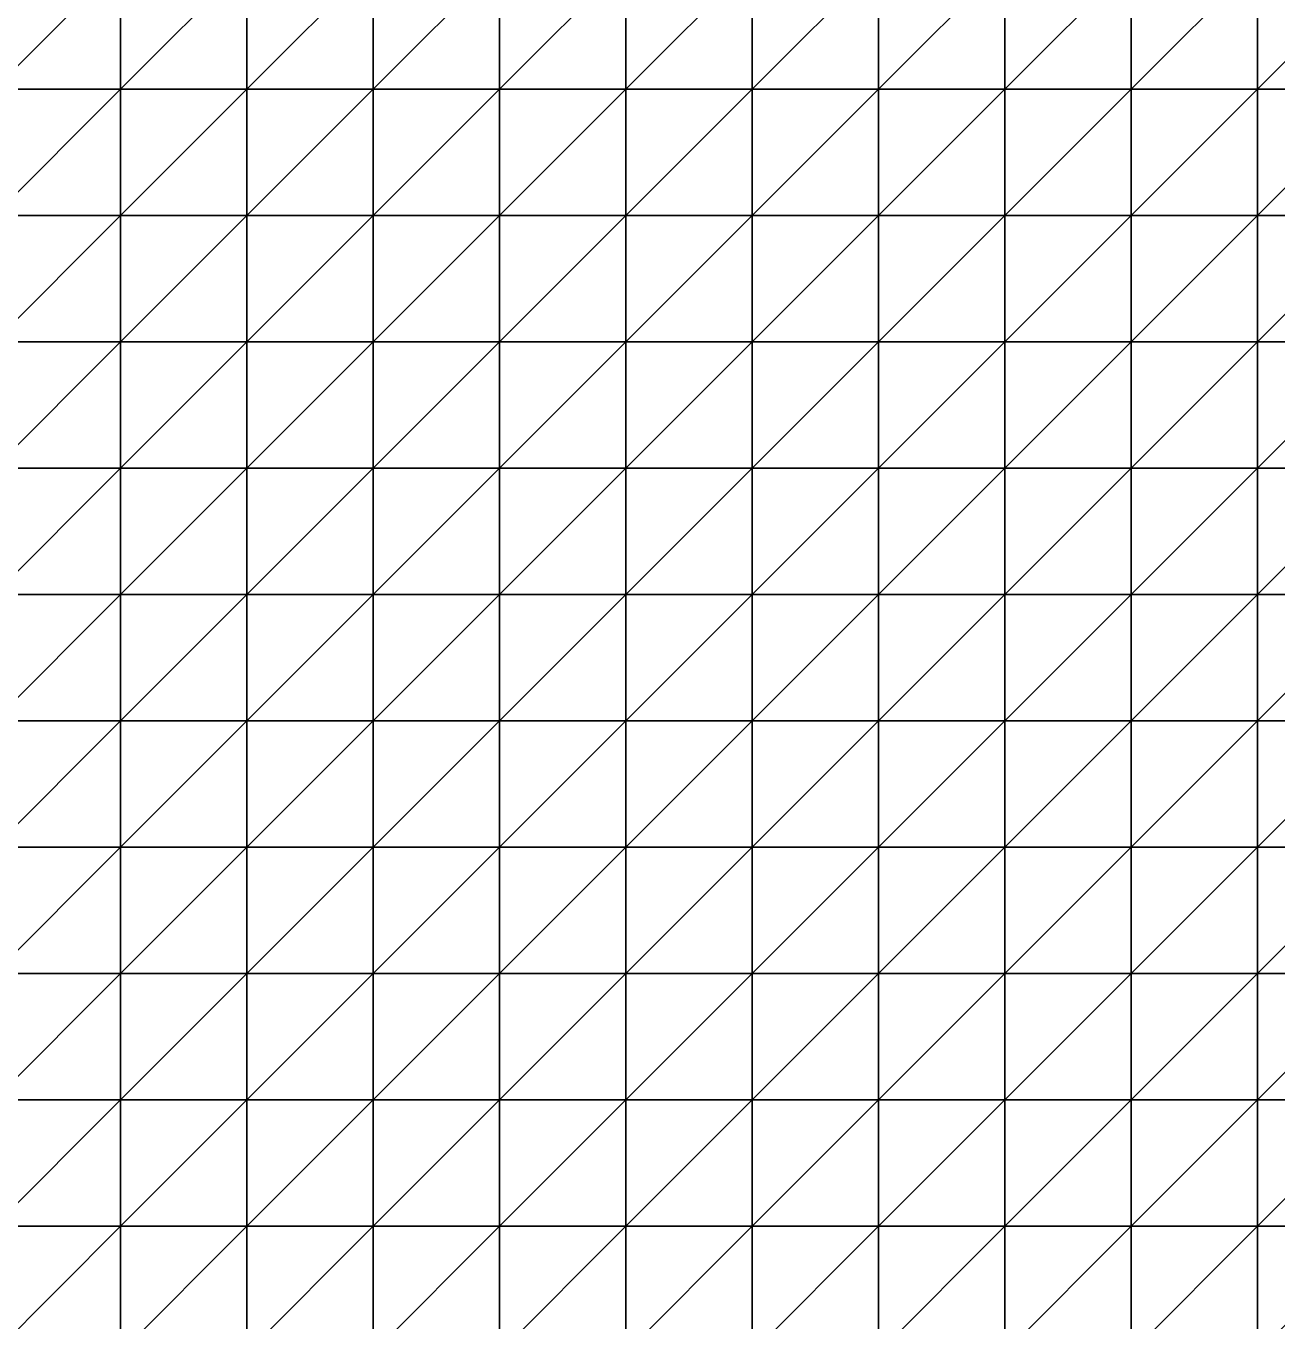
# Model space of a CAD drawing. Extents: x 292020 to 295740, y 4557680 to 4560040.
# Drawn here: x 295085 to 295283.1, y 4559025 to 4559230 of the extents above; entities that cross this region are included whole.
import ezdxf

# ---------------------------------------------------------------- set-up
doc = ezdxf.new("R2010")
doc.units = 0
doc.layers.add('RUN201_4_-_RUN201_NODOMAIN5_20X', color=7, linetype='CONTINUOUS')

msp = doc.modelspace()

# ---------------------------------------------------------------- linework, layer by layer
at = {"layer": 'RUN201_4_-_RUN201_NODOMAIN5_20X'}
for points in [[(295080, 4559240, 1820), (295080, 4559220, 1820), (295100, 4559240, 1820)], [(295100, 4559240, 1820), (295080, 4559220, 1820), (295100, 4559220, 1820)], [(295100, 4559240, 1920), (295080, 4559220, 1920), (295080, 4559240, 1920)], [(295100, 4559220, 1920), (295080, 4559220, 1920), (295100, 4559240, 1920)], [(295100, 4559220, 1820), (295100, 4559220, 1840), (295100, 4559240, 1820)], [(295100, 4559240, 1820), (295100, 4559220, 1840), (295100, 4559240, 1840)], [(295100, 4559240, 1840), (295100, 4559220, 1840), (295120, 4559240, 1840)], [(295120, 4559240, 1840), (295100, 4559220, 1840), (295120, 4559220, 1840)], [(295120, 4559240, 1920), (295100, 4559220, 1920), (295100, 4559240, 1920)], [(295120, 4559220, 1920), (295100, 4559220, 1920), (295120, 4559240, 1920)], [(295120, 4559240, 1840), (295120, 4559220, 1840), (295140, 4559240, 1840)], [(295140, 4559240, 1840), (295120, 4559220, 1840), (295140, 4559220, 1840)], [(295140, 4559240, 1920), (295120, 4559220, 1920), (295120, 4559240, 1920)], [(295140, 4559220, 1920), (295120, 4559220, 1920), (295140, 4559240, 1920)], [(295140, 4559240, 1840), (295140, 4559220, 1840), (295160, 4559240, 1840)], [(295160, 4559240, 1840), (295140, 4559220, 1840), (295160, 4559220, 1840)], [(295160, 4559240, 1920), (295140, 4559220, 1920), (295140, 4559240, 1920)], [(295160, 4559220, 1920), (295140, 4559220, 1920), (295160, 4559240, 1920)], [(295160, 4559240, 1840), (295160, 4559220, 1840), (295180, 4559240, 1840)], [(295180, 4559240, 1840), (295160, 4559220, 1840), (295180, 4559220, 1840)], [(295180, 4559240, 1920), (295160, 4559220, 1920), (295160, 4559240, 1920)], [(295180, 4559220, 1920), (295160, 4559220, 1920), (295180, 4559240, 1920)], [(295180, 4559240, 1840), (295180, 4559220, 1840), (295200, 4559240, 1840)], [(295200, 4559240, 1840), (295180, 4559220, 1840), (295200, 4559220, 1840)], [(295200, 4559240, 1920), (295180, 4559220, 1920), (295180, 4559240, 1920)], [(295200, 4559220, 1920), (295180, 4559220, 1920), (295200, 4559240, 1920)], [(295200, 4559240, 1840), (295200, 4559220, 1840), (295220, 4559240, 1840)], [(295220, 4559240, 1840), (295200, 4559220, 1840), (295220, 4559220, 1840)], [(295220, 4559240, 1920), (295200, 4559220, 1920), (295200, 4559240, 1920)], [(295220, 4559220, 1920), (295200, 4559220, 1920), (295220, 4559240, 1920)], [(295220, 4559240, 1840), (295220, 4559220, 1840), (295240, 4559240, 1840)], [(295240, 4559240, 1840), (295220, 4559220, 1840), (295240, 4559220, 1840)], [(295240, 4559240, 1920), (295220, 4559220, 1920), (295220, 4559240, 1920)], [(295240, 4559220, 1920), (295220, 4559220, 1920), (295240, 4559240, 1920)], [(295240, 4559240, 1840), (295240, 4559220, 1840), (295260, 4559240, 1840)], [(295260, 4559240, 1840), (295240, 4559220, 1840), (295260, 4559220, 1840)], [(295260, 4559240, 1920), (295240, 4559220, 1920), (295240, 4559240, 1920)], [(295260, 4559220, 1920), (295240, 4559220, 1920), (295260, 4559240, 1920)], [(295260, 4559220, 1840), (295260, 4559220, 1860), (295260, 4559240, 1840)], [(295260, 4559240, 1840), (295260, 4559220, 1860), (295260, 4559240, 1860)], [(295260, 4559240, 1860), (295260, 4559220, 1860), (295280, 4559240, 1860)], [(295280, 4559240, 1860), (295260, 4559220, 1860), (295280, 4559220, 1860)], [(295280, 4559240, 1920), (295260, 4559220, 1920), (295260, 4559240, 1920)], [(295280, 4559220, 1920), (295260, 4559220, 1920), (295280, 4559240, 1920)], [(295280, 4559240, 1860), (295280, 4559220, 1860), (295300, 4559240, 1860)], [(295300, 4559240, 1860), (295280, 4559220, 1860), (295300, 4559220, 1860)], [(295300, 4559240, 1940), (295280, 4559220, 1940), (295280, 4559240, 1940)], [(295300, 4559220, 1940), (295280, 4559220, 1940), (295300, 4559240, 1940)], [(295280, 4559240, 1920), (295280, 4559220, 1940), (295280, 4559220, 1920)], [(295280, 4559240, 1940), (295280, 4559220, 1940), (295280, 4559240, 1920)], [(295080, 4559220, 1820), (295080, 4559200, 1820), (295100, 4559220, 1820)], [(295100, 4559220, 1820), (295080, 4559200, 1820), (295100, 4559200, 1820)], [(295100, 4559220, 1920), (295080, 4559200, 1920), (295080, 4559220, 1920)], [(295100, 4559200, 1920), (295080, 4559200, 1920), (295100, 4559220, 1920)], [(295100, 4559220, 1820), (295100, 4559200, 1820), (295120, 4559220, 1820)], [(295120, 4559220, 1820), (295100, 4559200, 1820), (295120, 4559200, 1820)], [(295120, 4559220, 1820), (295100, 4559220, 1840), (295100, 4559220, 1820)], [(295120, 4559220, 1840), (295100, 4559220, 1840), (295120, 4559220, 1820)], [(295120, 4559220, 1920), (295100, 4559200, 1920), (295100, 4559220, 1920)], [(295120, 4559200, 1920), (295100, 4559200, 1920), (295120, 4559220, 1920)], [(295120, 4559200, 1820), (295120, 4559200, 1840), (295120, 4559220, 1820)], [(295120, 4559220, 1820), (295120, 4559200, 1840), (295120, 4559220, 1840)], [(295120, 4559220, 1840), (295120, 4559200, 1840), (295140, 4559220, 1840)], [(295140, 4559220, 1840), (295120, 4559200, 1840), (295140, 4559200, 1840)], [(295140, 4559220, 1920), (295120, 4559200, 1920), (295120, 4559220, 1920)], [(295140, 4559200, 1920), (295120, 4559200, 1920), (295140, 4559220, 1920)], [(295140, 4559220, 1840), (295140, 4559200, 1840), (295160, 4559220, 1840)], [(295160, 4559220, 1840), (295140, 4559200, 1840), (295160, 4559200, 1840)], [(295160, 4559220, 1920), (295140, 4559200, 1920), (295140, 4559220, 1920)], [(295160, 4559200, 1920), (295140, 4559200, 1920), (295160, 4559220, 1920)], [(295160, 4559220, 1840), (295160, 4559200, 1840), (295180, 4559220, 1840)], [(295180, 4559220, 1840), (295160, 4559200, 1840), (295180, 4559200, 1840)], [(295180, 4559220, 1920), (295160, 4559200, 1920), (295160, 4559220, 1920)], [(295180, 4559200, 1920), (295160, 4559200, 1920), (295180, 4559220, 1920)], [(295180, 4559220, 1840), (295180, 4559200, 1840), (295200, 4559220, 1840)], [(295200, 4559220, 1840), (295180, 4559200, 1840), (295200, 4559200, 1840)], [(295200, 4559220, 1920), (295180, 4559200, 1920), (295180, 4559220, 1920)], [(295200, 4559200, 1920), (295180, 4559200, 1920), (295200, 4559220, 1920)], [(295200, 4559200, 1840), (295200, 4559200, 1860), (295200, 4559220, 1840)], [(295200, 4559220, 1840), (295200, 4559200, 1860), (295200, 4559220, 1860)], [(295200, 4559220, 1840), (295200, 4559220, 1860), (295220, 4559220, 1840)], [(295220, 4559220, 1840), (295200, 4559220, 1860), (295220, 4559220, 1860)], [(295200, 4559220, 1860), (295200, 4559200, 1860), (295220, 4559220, 1860)], [(295220, 4559220, 1860), (295200, 4559200, 1860), (295220, 4559200, 1860)], [(295220, 4559220, 1920), (295200, 4559200, 1920), (295200, 4559220, 1920)], [(295220, 4559200, 1920), (295200, 4559200, 1920), (295220, 4559220, 1920)], [(295220, 4559220, 1840), (295220, 4559220, 1860), (295240, 4559220, 1840)], [(295240, 4559220, 1840), (295220, 4559220, 1860), (295240, 4559220, 1860)], [(295220, 4559220, 1860), (295220, 4559200, 1860), (295240, 4559220, 1860)], [(295240, 4559220, 1860), (295220, 4559200, 1860), (295240, 4559200, 1860)], [(295240, 4559220, 1920), (295220, 4559200, 1920), (295220, 4559220, 1920)], [(295240, 4559200, 1920), (295220, 4559200, 1920), (295240, 4559220, 1920)], [(295240, 4559220, 1840), (295240, 4559220, 1860), (295260, 4559220, 1840)], [(295260, 4559220, 1840), (295240, 4559220, 1860), (295260, 4559220, 1860)], [(295240, 4559220, 1860), (295240, 4559200, 1860), (295260, 4559220, 1860)], [(295260, 4559220, 1860), (295240, 4559200, 1860), (295260, 4559200, 1860)], [(295260, 4559220, 1920), (295240, 4559200, 1920), (295240, 4559220, 1920)], [(295260, 4559200, 1920), (295240, 4559200, 1920), (295260, 4559220, 1920)], [(295260, 4559220, 1860), (295260, 4559200, 1860), (295280, 4559220, 1860)], [(295280, 4559220, 1860), (295260, 4559200, 1860), (295280, 4559200, 1860)], [(295280, 4559220, 1940), (295260, 4559200, 1940), (295260, 4559220, 1940)], [(295280, 4559200, 1940), (295260, 4559200, 1940), (295280, 4559220, 1940)], [(295280, 4559220, 1920), (295260, 4559220, 1940), (295260, 4559220, 1920)], [(295280, 4559220, 1940), (295260, 4559220, 1940), (295280, 4559220, 1920)], [(295260, 4559220, 1920), (295260, 4559200, 1940), (295260, 4559200, 1920)], [(295260, 4559220, 1940), (295260, 4559200, 1940), (295260, 4559220, 1920)], [(295280, 4559220, 1860), (295280, 4559200, 1860), (295300, 4559220, 1860)], [(295300, 4559220, 1860), (295280, 4559200, 1860), (295300, 4559200, 1860)], [(295300, 4559220, 1940), (295280, 4559200, 1940), (295280, 4559220, 1940)], [(295300, 4559200, 1940), (295280, 4559200, 1940), (295300, 4559220, 1940)], [(295080, 4559200, 1820), (295080, 4559180, 1820), (295100, 4559200, 1820)], [(295100, 4559200, 1820), (295080, 4559180, 1820), (295100, 4559180, 1820)], [(295100, 4559200, 1920), (295080, 4559180, 1920), (295080, 4559200, 1920)], [(295100, 4559180, 1920), (295080, 4559180, 1920), (295100, 4559200, 1920)], [(295100, 4559200, 1820), (295100, 4559180, 1820), (295120, 4559200, 1820)], [(295120, 4559200, 1820), (295100, 4559180, 1820), (295120, 4559180, 1820)], [(295120, 4559200, 1920), (295100, 4559180, 1920), (295100, 4559200, 1920)], [(295120, 4559180, 1920), (295100, 4559180, 1920), (295120, 4559200, 1920)], [(295120, 4559180, 1820), (295120, 4559180, 1840), (295120, 4559200, 1820)], [(295120, 4559200, 1820), (295120, 4559180, 1840), (295120, 4559200, 1840)], [(295120, 4559200, 1840), (295120, 4559180, 1840), (295140, 4559200, 1840)], [(295140, 4559200, 1840), (295120, 4559180, 1840), (295140, 4559180, 1840)], [(295140, 4559200, 1920), (295120, 4559180, 1920), (295120, 4559200, 1920)], [(295140, 4559180, 1920), (295120, 4559180, 1920), (295140, 4559200, 1920)], [(295140, 4559200, 1840), (295140, 4559180, 1840), (295160, 4559200, 1840)], [(295160, 4559200, 1840), (295140, 4559180, 1840), (295160, 4559180, 1840)], [(295160, 4559200, 1920), (295140, 4559180, 1920), (295140, 4559200, 1920)], [(295160, 4559180, 1920), (295140, 4559180, 1920), (295160, 4559200, 1920)], [(295160, 4559200, 1840), (295160, 4559180, 1840), (295180, 4559200, 1840)], [(295180, 4559200, 1840), (295160, 4559180, 1840), (295180, 4559180, 1840)], [(295180, 4559200, 1920), (295160, 4559180, 1920), (295160, 4559200, 1920)], [(295180, 4559180, 1920), (295160, 4559180, 1920), (295180, 4559200, 1920)], [(295180, 4559200, 1840), (295180, 4559180, 1840), (295200, 4559200, 1840)], [(295200, 4559200, 1840), (295180, 4559180, 1840), (295200, 4559180, 1840)], [(295200, 4559200, 1920), (295180, 4559180, 1920), (295180, 4559200, 1920)], [(295200, 4559180, 1920), (295180, 4559180, 1920), (295200, 4559200, 1920)], [(295200, 4559200, 1840), (295200, 4559180, 1840), (295220, 4559200, 1840)], [(295220, 4559200, 1840), (295200, 4559180, 1840), (295220, 4559180, 1840)], [(295220, 4559200, 1840), (295200, 4559200, 1860), (295200, 4559200, 1840)], [(295220, 4559200, 1860), (295200, 4559200, 1860), (295220, 4559200, 1840)], [(295220, 4559200, 1920), (295200, 4559180, 1920), (295200, 4559200, 1920)], [(295220, 4559180, 1920), (295200, 4559180, 1920), (295220, 4559200, 1920)], [(295220, 4559200, 1840), (295220, 4559180, 1840), (295240, 4559200, 1840)], [(295240, 4559200, 1840), (295220, 4559180, 1840), (295240, 4559180, 1840)], [(295240, 4559200, 1840), (295220, 4559200, 1860), (295220, 4559200, 1840)], [(295240, 4559200, 1860), (295220, 4559200, 1860), (295240, 4559200, 1840)], [(295240, 4559200, 1920), (295220, 4559180, 1920), (295220, 4559200, 1920)], [(295240, 4559180, 1920), (295220, 4559180, 1920), (295240, 4559200, 1920)], [(295240, 4559180, 1840), (295240, 4559180, 1860), (295240, 4559200, 1840)], [(295240, 4559200, 1840), (295240, 4559180, 1860), (295240, 4559200, 1860)], [(295240, 4559200, 1860), (295240, 4559180, 1860), (295260, 4559200, 1860)], [(295260, 4559200, 1860), (295240, 4559180, 1860), (295260, 4559180, 1860)], [(295260, 4559200, 1940), (295240, 4559180, 1940), (295240, 4559200, 1940)], [(295260, 4559180, 1940), (295240, 4559180, 1940), (295260, 4559200, 1940)], [(295260, 4559200, 1920), (295240, 4559200, 1940), (295240, 4559200, 1920)], [(295260, 4559200, 1940), (295240, 4559200, 1940), (295260, 4559200, 1920)], [(295240, 4559200, 1920), (295240, 4559180, 1940), (295240, 4559180, 1920)], [(295240, 4559200, 1940), (295240, 4559180, 1940), (295240, 4559200, 1920)], [(295260, 4559200, 1860), (295260, 4559180, 1860), (295280, 4559200, 1860)], [(295280, 4559200, 1860), (295260, 4559180, 1860), (295280, 4559180, 1860)], [(295280, 4559200, 1940), (295260, 4559180, 1940), (295260, 4559200, 1940)], [(295280, 4559180, 1940), (295260, 4559180, 1940), (295280, 4559200, 1940)], [(295280, 4559200, 1860), (295280, 4559180, 1860), (295300, 4559200, 1860)], [(295300, 4559200, 1860), (295280, 4559180, 1860), (295300, 4559180, 1860)], [(295300, 4559200, 1940), (295280, 4559180, 1940), (295280, 4559200, 1940)], [(295300, 4559180, 1940), (295280, 4559180, 1940), (295300, 4559200, 1940)], [(295080, 4559180, 1820), (295080, 4559160, 1820), (295100, 4559180, 1820)], [(295100, 4559180, 1820), (295080, 4559160, 1820), (295100, 4559160, 1820)], [(295100, 4559180, 1920), (295080, 4559160, 1920), (295080, 4559180, 1920)], [(295100, 4559160, 1920), (295080, 4559160, 1920), (295100, 4559180, 1920)], [(295100, 4559180, 1820), (295100, 4559160, 1820), (295120, 4559180, 1820)], [(295120, 4559180, 1820), (295100, 4559160, 1820), (295120, 4559160, 1820)], [(295120, 4559180, 1920), (295100, 4559160, 1920), (295100, 4559180, 1920)], [(295120, 4559160, 1920), (295100, 4559160, 1920), (295120, 4559180, 1920)], [(295120, 4559160, 1820), (295120, 4559160, 1840), (295120, 4559180, 1820)], [(295120, 4559180, 1820), (295120, 4559160, 1840), (295120, 4559180, 1840)], [(295120, 4559180, 1840), (295120, 4559160, 1840), (295140, 4559180, 1840)], [(295140, 4559180, 1840), (295120, 4559160, 1840), (295140, 4559160, 1840)], [(295140, 4559180, 1920), (295120, 4559160, 1920), (295120, 4559180, 1920)], [(295140, 4559160, 1920), (295120, 4559160, 1920), (295140, 4559180, 1920)], [(295140, 4559180, 1840), (295140, 4559160, 1840), (295160, 4559180, 1840)], [(295160, 4559180, 1840), (295140, 4559160, 1840), (295160, 4559160, 1840)], [(295160, 4559180, 1920), (295140, 4559160, 1920), (295140, 4559180, 1920)], [(295160, 4559160, 1920), (295140, 4559160, 1920), (295160, 4559180, 1920)], [(295160, 4559180, 1840), (295160, 4559160, 1840), (295180, 4559180, 1840)], [(295180, 4559180, 1840), (295160, 4559160, 1840), (295180, 4559160, 1840)], [(295180, 4559180, 1920), (295160, 4559160, 1920), (295160, 4559180, 1920)], [(295180, 4559160, 1920), (295160, 4559160, 1920), (295180, 4559180, 1920)], [(295180, 4559180, 1840), (295180, 4559160, 1840), (295200, 4559180, 1840)], [(295200, 4559180, 1840), (295180, 4559160, 1840), (295200, 4559160, 1840)], [(295200, 4559180, 1920), (295180, 4559160, 1920), (295180, 4559180, 1920)], [(295200, 4559160, 1920), (295180, 4559160, 1920), (295200, 4559180, 1920)], [(295200, 4559180, 1840), (295200, 4559160, 1840), (295220, 4559180, 1840)], [(295220, 4559180, 1840), (295200, 4559160, 1840), (295220, 4559160, 1840)], [(295220, 4559180, 1920), (295200, 4559160, 1920), (295200, 4559180, 1920)], [(295220, 4559160, 1920), (295200, 4559160, 1920), (295220, 4559180, 1920)], [(295220, 4559180, 1840), (295220, 4559160, 1840), (295240, 4559180, 1840)], [(295240, 4559180, 1840), (295220, 4559160, 1840), (295240, 4559160, 1840)], [(295240, 4559180, 1940), (295220, 4559160, 1940), (295220, 4559180, 1940)], [(295240, 4559160, 1940), (295220, 4559160, 1940), (295240, 4559180, 1940)], [(295240, 4559180, 1920), (295220, 4559180, 1940), (295220, 4559180, 1920)], [(295240, 4559180, 1940), (295220, 4559180, 1940), (295240, 4559180, 1920)], [(295220, 4559180, 1920), (295220, 4559160, 1940), (295220, 4559160, 1920)], [(295220, 4559180, 1940), (295220, 4559160, 1940), (295220, 4559180, 1920)], [(295240, 4559160, 1840), (295240, 4559160, 1860), (295240, 4559180, 1840)], [(295240, 4559180, 1840), (295240, 4559160, 1860), (295240, 4559180, 1860)], [(295240, 4559180, 1860), (295240, 4559160, 1860), (295260, 4559180, 1860)], [(295260, 4559180, 1860), (295240, 4559160, 1860), (295260, 4559160, 1860)], [(295260, 4559180, 1940), (295240, 4559160, 1940), (295240, 4559180, 1940)], [(295260, 4559160, 1940), (295240, 4559160, 1940), (295260, 4559180, 1940)], [(295260, 4559180, 1860), (295260, 4559160, 1860), (295280, 4559180, 1860)], [(295280, 4559180, 1860), (295260, 4559160, 1860), (295280, 4559160, 1860)], [(295280, 4559180, 1940), (295260, 4559160, 1940), (295260, 4559180, 1940)], [(295280, 4559160, 1940), (295260, 4559160, 1940), (295280, 4559180, 1940)], [(295280, 4559180, 1860), (295280, 4559160, 1860), (295300, 4559180, 1860)], [(295300, 4559180, 1860), (295280, 4559160, 1860), (295300, 4559160, 1860)], [(295300, 4559180, 1940), (295280, 4559160, 1940), (295280, 4559180, 1940)], [(295300, 4559160, 1940), (295280, 4559160, 1940), (295300, 4559180, 1940)], [(295080, 4559160, 1820), (295080, 4559140, 1820), (295100, 4559160, 1820)], [(295100, 4559160, 1820), (295080, 4559140, 1820), (295100, 4559140, 1820)], [(295100, 4559160, 1920), (295080, 4559140, 1920), (295080, 4559160, 1920)], [(295100, 4559140, 1920), (295080, 4559140, 1920), (295100, 4559160, 1920)], [(295100, 4559160, 1820), (295100, 4559140, 1820), (295120, 4559160, 1820)], [(295120, 4559160, 1820), (295100, 4559140, 1820), (295120, 4559140, 1820)], [(295120, 4559160, 1920), (295100, 4559140, 1920), (295100, 4559160, 1920)], [(295120, 4559140, 1920), (295100, 4559140, 1920), (295120, 4559160, 1920)], [(295120, 4559160, 1820), (295120, 4559140, 1820), (295140, 4559160, 1820)], [(295140, 4559160, 1820), (295120, 4559140, 1820), (295140, 4559140, 1820)], [(295140, 4559160, 1820), (295120, 4559160, 1840), (295120, 4559160, 1820)], [(295140, 4559160, 1840), (295120, 4559160, 1840), (295140, 4559160, 1820)], [(295140, 4559160, 1920), (295120, 4559140, 1920), (295120, 4559160, 1920)], [(295140, 4559140, 1920), (295120, 4559140, 1920), (295140, 4559160, 1920)], [(295140, 4559140, 1820), (295140, 4559140, 1840), (295140, 4559160, 1820)], [(295140, 4559160, 1820), (295140, 4559140, 1840), (295140, 4559160, 1840)], [(295140, 4559160, 1840), (295140, 4559140, 1840), (295160, 4559160, 1840)], [(295160, 4559160, 1840), (295140, 4559140, 1840), (295160, 4559140, 1840)], [(295160, 4559160, 1920), (295140, 4559140, 1920), (295140, 4559160, 1920)], [(295160, 4559140, 1920), (295140, 4559140, 1920), (295160, 4559160, 1920)], [(295160, 4559160, 1840), (295160, 4559140, 1840), (295180, 4559160, 1840)], [(295180, 4559160, 1840), (295160, 4559140, 1840), (295180, 4559140, 1840)], [(295180, 4559160, 1920), (295160, 4559140, 1920), (295160, 4559160, 1920)], [(295180, 4559140, 1920), (295160, 4559140, 1920), (295180, 4559160, 1920)], [(295180, 4559160, 1840), (295180, 4559140, 1840), (295200, 4559160, 1840)], [(295200, 4559160, 1840), (295180, 4559140, 1840), (295200, 4559140, 1840)], [(295200, 4559160, 1920), (295180, 4559140, 1920), (295180, 4559160, 1920)], [(295200, 4559140, 1920), (295180, 4559140, 1920), (295200, 4559160, 1920)], [(295200, 4559160, 1840), (295200, 4559140, 1840), (295220, 4559160, 1840)], [(295220, 4559160, 1840), (295200, 4559140, 1840), (295220, 4559140, 1840)], [(295220, 4559160, 1940), (295200, 4559140, 1940), (295200, 4559160, 1940)], [(295220, 4559140, 1940), (295200, 4559140, 1940), (295220, 4559160, 1940)], [(295220, 4559160, 1920), (295200, 4559160, 1940), (295200, 4559160, 1920)], [(295220, 4559160, 1940), (295200, 4559160, 1940), (295220, 4559160, 1920)], [(295200, 4559160, 1920), (295200, 4559140, 1940), (295200, 4559140, 1920)], [(295200, 4559160, 1940), (295200, 4559140, 1940), (295200, 4559160, 1920)], [(295220, 4559160, 1840), (295220, 4559140, 1840), (295240, 4559160, 1840)], [(295240, 4559160, 1840), (295220, 4559140, 1840), (295240, 4559140, 1840)], [(295240, 4559160, 1940), (295220, 4559140, 1940), (295220, 4559160, 1940)], [(295240, 4559140, 1940), (295220, 4559140, 1940), (295240, 4559160, 1940)], [(295240, 4559140, 1840), (295240, 4559140, 1860), (295240, 4559160, 1840)], [(295240, 4559160, 1840), (295240, 4559140, 1860), (295240, 4559160, 1860)], [(295240, 4559160, 1860), (295240, 4559140, 1860), (295260, 4559160, 1860)], [(295260, 4559160, 1860), (295240, 4559140, 1860), (295260, 4559140, 1860)], [(295260, 4559160, 1940), (295240, 4559140, 1940), (295240, 4559160, 1940)], [(295260, 4559140, 1940), (295240, 4559140, 1940), (295260, 4559160, 1940)], [(295260, 4559160, 1860), (295260, 4559140, 1860), (295280, 4559160, 1860)], [(295280, 4559160, 1860), (295260, 4559140, 1860), (295280, 4559140, 1860)], [(295280, 4559160, 1940), (295260, 4559140, 1940), (295260, 4559160, 1940)], [(295280, 4559140, 1940), (295260, 4559140, 1940), (295280, 4559160, 1940)], [(295280, 4559160, 1860), (295280, 4559140, 1860), (295300, 4559160, 1860)], [(295300, 4559160, 1860), (295280, 4559140, 1860), (295300, 4559140, 1860)], [(295300, 4559160, 1940), (295280, 4559140, 1940), (295280, 4559160, 1940)], [(295300, 4559140, 1940), (295280, 4559140, 1940), (295300, 4559160, 1940)], [(295080, 4559140, 1820), (295080, 4559120, 1820), (295100, 4559140, 1820)], [(295100, 4559140, 1820), (295080, 4559120, 1820), (295100, 4559120, 1820)], [(295100, 4559140, 1920), (295080, 4559120, 1920), (295080, 4559140, 1920)], [(295100, 4559120, 1920), (295080, 4559120, 1920), (295100, 4559140, 1920)], [(295100, 4559140, 1820), (295100, 4559120, 1820), (295120, 4559140, 1820)], [(295120, 4559140, 1820), (295100, 4559120, 1820), (295120, 4559120, 1820)], [(295120, 4559140, 1920), (295100, 4559120, 1920), (295100, 4559140, 1920)], [(295120, 4559120, 1920), (295100, 4559120, 1920), (295120, 4559140, 1920)], [(295120, 4559120, 1820), (295120, 4559120, 1840), (295120, 4559140, 1820)], [(295120, 4559140, 1820), (295120, 4559120, 1840), (295120, 4559140, 1840)], [(295120, 4559140, 1820), (295120, 4559140, 1840), (295140, 4559140, 1820)], [(295140, 4559140, 1820), (295120, 4559140, 1840), (295140, 4559140, 1840)], [(295120, 4559140, 1840), (295120, 4559120, 1840), (295140, 4559140, 1840)], [(295140, 4559140, 1840), (295120, 4559120, 1840), (295140, 4559120, 1840)], [(295140, 4559140, 1920), (295120, 4559120, 1920), (295120, 4559140, 1920)], [(295140, 4559120, 1920), (295120, 4559120, 1920), (295140, 4559140, 1920)], [(295140, 4559140, 1840), (295140, 4559120, 1840), (295160, 4559140, 1840)], [(295160, 4559140, 1840), (295140, 4559120, 1840), (295160, 4559120, 1840)], [(295160, 4559140, 1920), (295140, 4559120, 1920), (295140, 4559140, 1920)], [(295160, 4559120, 1920), (295140, 4559120, 1920), (295160, 4559140, 1920)], [(295160, 4559140, 1840), (295160, 4559120, 1840), (295180, 4559140, 1840)], [(295180, 4559140, 1840), (295160, 4559120, 1840), (295180, 4559120, 1840)], [(295180, 4559140, 1920), (295160, 4559120, 1920), (295160, 4559140, 1920)], [(295180, 4559120, 1920), (295160, 4559120, 1920), (295180, 4559140, 1920)], [(295180, 4559140, 1840), (295180, 4559120, 1840), (295200, 4559140, 1840)], [(295200, 4559140, 1840), (295180, 4559120, 1840), (295200, 4559120, 1840)], [(295200, 4559140, 1940), (295180, 4559120, 1940), (295180, 4559140, 1940)], [(295200, 4559120, 1940), (295180, 4559120, 1940), (295200, 4559140, 1940)], [(295200, 4559140, 1920), (295180, 4559140, 1940), (295180, 4559140, 1920)], [(295200, 4559140, 1940), (295180, 4559140, 1940), (295200, 4559140, 1920)], [(295180, 4559140, 1920), (295180, 4559120, 1940), (295180, 4559120, 1920)], [(295180, 4559140, 1940), (295180, 4559120, 1940), (295180, 4559140, 1920)], [(295200, 4559140, 1840), (295200, 4559120, 1840), (295220, 4559140, 1840)], [(295220, 4559140, 1840), (295200, 4559120, 1840), (295220, 4559120, 1840)], [(295220, 4559140, 1940), (295200, 4559120, 1940), (295200, 4559140, 1940)], [(295220, 4559120, 1940), (295200, 4559120, 1940), (295220, 4559140, 1940)], [(295220, 4559120, 1840), (295220, 4559120, 1860), (295220, 4559140, 1840)], [(295220, 4559140, 1840), (295220, 4559120, 1860), (295220, 4559140, 1860)], [(295220, 4559140, 1840), (295220, 4559140, 1860), (295240, 4559140, 1840)], [(295240, 4559140, 1840), (295220, 4559140, 1860), (295240, 4559140, 1860)], [(295220, 4559140, 1860), (295220, 4559120, 1860), (295240, 4559140, 1860)], [(295240, 4559140, 1860), (295220, 4559120, 1860), (295240, 4559120, 1860)], [(295240, 4559140, 1940), (295220, 4559120, 1940), (295220, 4559140, 1940)], [(295240, 4559120, 1940), (295220, 4559120, 1940), (295240, 4559140, 1940)], [(295240, 4559140, 1860), (295240, 4559120, 1860), (295260, 4559140, 1860)], [(295260, 4559140, 1860), (295240, 4559120, 1860), (295260, 4559120, 1860)], [(295260, 4559140, 1940), (295240, 4559120, 1940), (295240, 4559140, 1940)], [(295260, 4559120, 1940), (295240, 4559120, 1940), (295260, 4559140, 1940)], [(295260, 4559140, 1860), (295260, 4559120, 1860), (295280, 4559140, 1860)], [(295280, 4559140, 1860), (295260, 4559120, 1860), (295280, 4559120, 1860)], [(295280, 4559140, 1940), (295260, 4559120, 1940), (295260, 4559140, 1940)], [(295280, 4559120, 1940), (295260, 4559120, 1940), (295280, 4559140, 1940)], [(295280, 4559140, 1860), (295280, 4559120, 1860), (295300, 4559140, 1860)], [(295300, 4559140, 1860), (295280, 4559120, 1860), (295300, 4559120, 1860)], [(295300, 4559140, 1940), (295280, 4559120, 1940), (295280, 4559140, 1940)], [(295300, 4559120, 1940), (295280, 4559120, 1940), (295300, 4559140, 1940)], [(295080, 4559120, 1820), (295080, 4559100, 1820), (295100, 4559120, 1820)], [(295100, 4559120, 1820), (295080, 4559100, 1820), (295100, 4559100, 1820)], [(295100, 4559120, 1920), (295080, 4559100, 1920), (295080, 4559120, 1920)], [(295100, 4559100, 1920), (295080, 4559100, 1920), (295100, 4559120, 1920)], [(295100, 4559120, 1820), (295100, 4559100, 1820), (295120, 4559120, 1820)], [(295120, 4559120, 1820), (295100, 4559100, 1820), (295120, 4559100, 1820)], [(295120, 4559120, 1920), (295100, 4559100, 1920), (295100, 4559120, 1920)], [(295120, 4559100, 1920), (295100, 4559100, 1920), (295120, 4559120, 1920)], [(295120, 4559120, 1820), (295120, 4559100, 1820), (295140, 4559120, 1820)], [(295140, 4559120, 1820), (295120, 4559100, 1820), (295140, 4559100, 1820)], [(295140, 4559120, 1820), (295120, 4559120, 1840), (295120, 4559120, 1820)], [(295140, 4559120, 1840), (295120, 4559120, 1840), (295140, 4559120, 1820)], [(295140, 4559120, 1920), (295120, 4559100, 1920), (295120, 4559120, 1920)], [(295140, 4559100, 1920), (295120, 4559100, 1920), (295140, 4559120, 1920)], [(295140, 4559100, 1820), (295140, 4559100, 1840), (295140, 4559120, 1820)], [(295140, 4559120, 1820), (295140, 4559100, 1840), (295140, 4559120, 1840)], [(295140, 4559120, 1840), (295140, 4559100, 1840), (295160, 4559120, 1840)], [(295160, 4559120, 1840), (295140, 4559100, 1840), (295160, 4559100, 1840)], [(295160, 4559120, 1920), (295140, 4559100, 1920), (295140, 4559120, 1920)], [(295160, 4559100, 1920), (295140, 4559100, 1920), (295160, 4559120, 1920)], [(295160, 4559120, 1840), (295160, 4559100, 1840), (295180, 4559120, 1840)], [(295180, 4559120, 1840), (295160, 4559100, 1840), (295180, 4559100, 1840)], [(295180, 4559120, 1920), (295160, 4559100, 1920), (295160, 4559120, 1920)], [(295180, 4559100, 1920), (295160, 4559100, 1920), (295180, 4559120, 1920)], [(295180, 4559120, 1840), (295180, 4559100, 1840), (295200, 4559120, 1840)], [(295200, 4559120, 1840), (295180, 4559100, 1840), (295200, 4559100, 1840)], [(295200, 4559120, 1940), (295180, 4559100, 1940), (295180, 4559120, 1940)], [(295200, 4559100, 1940), (295180, 4559100, 1940), (295200, 4559120, 1940)], [(295180, 4559120, 1920), (295180, 4559100, 1940), (295180, 4559100, 1920)], [(295180, 4559120, 1940), (295180, 4559100, 1940), (295180, 4559120, 1920)], [(295200, 4559120, 1840), (295200, 4559100, 1840), (295220, 4559120, 1840)], [(295220, 4559120, 1840), (295200, 4559100, 1840), (295220, 4559100, 1840)], [(295220, 4559120, 1940), (295200, 4559100, 1940), (295200, 4559120, 1940)], [(295220, 4559100, 1940), (295200, 4559100, 1940), (295220, 4559120, 1940)], [(295220, 4559120, 1840), (295220, 4559100, 1840), (295240, 4559120, 1840)], [(295240, 4559120, 1840), (295220, 4559100, 1840), (295240, 4559100, 1840)], [(295240, 4559120, 1840), (295220, 4559120, 1860), (295220, 4559120, 1840)], [(295240, 4559120, 1860), (295220, 4559120, 1860), (295240, 4559120, 1840)], [(295240, 4559120, 1940), (295220, 4559100, 1940), (295220, 4559120, 1940)], [(295240, 4559100, 1940), (295220, 4559100, 1940), (295240, 4559120, 1940)], [(295240, 4559120, 1840), (295240, 4559100, 1840), (295260, 4559120, 1840)], [(295260, 4559120, 1840), (295240, 4559100, 1840), (295260, 4559100, 1840)], [(295260, 4559120, 1840), (295240, 4559120, 1860), (295240, 4559120, 1840)], [(295260, 4559120, 1860), (295240, 4559120, 1860), (295260, 4559120, 1840)], [(295260, 4559120, 1940), (295240, 4559100, 1940), (295240, 4559120, 1940)], [(295260, 4559100, 1940), (295240, 4559100, 1940), (295260, 4559120, 1940)], [(295260, 4559120, 1840), (295260, 4559100, 1840), (295280, 4559120, 1840)], [(295280, 4559120, 1840), (295260, 4559100, 1840), (295280, 4559100, 1840)], [(295280, 4559120, 1840), (295260, 4559120, 1860), (295260, 4559120, 1840)], [(295280, 4559120, 1860), (295260, 4559120, 1860), (295280, 4559120, 1840)], [(295280, 4559120, 1940), (295260, 4559100, 1940), (295260, 4559120, 1940)], [(295280, 4559100, 1940), (295260, 4559100, 1940), (295280, 4559120, 1940)], [(295280, 4559100, 1840), (295280, 4559100, 1860), (295280, 4559120, 1840)], [(295280, 4559120, 1840), (295280, 4559100, 1860), (295280, 4559120, 1860)], [(295280, 4559120, 1860), (295280, 4559100, 1860), (295300, 4559120, 1860)], [(295300, 4559120, 1860), (295280, 4559100, 1860), (295300, 4559100, 1860)], [(295300, 4559120, 1940), (295280, 4559100, 1940), (295280, 4559120, 1940)], [(295300, 4559100, 1940), (295280, 4559100, 1940), (295300, 4559120, 1940)], [(295080, 4559100, 1820), (295080, 4559080, 1820), (295100, 4559100, 1820)], [(295100, 4559100, 1820), (295080, 4559080, 1820), (295100, 4559080, 1820)], [(295100, 4559100, 1920), (295080, 4559080, 1920), (295080, 4559100, 1920)], [(295100, 4559080, 1920), (295080, 4559080, 1920), (295100, 4559100, 1920)], [(295100, 4559100, 1820), (295100, 4559080, 1820), (295120, 4559100, 1820)], [(295120, 4559100, 1820), (295100, 4559080, 1820), (295120, 4559080, 1820)], [(295120, 4559100, 1920), (295100, 4559080, 1920), (295100, 4559100, 1920)], [(295120, 4559080, 1920), (295100, 4559080, 1920), (295120, 4559100, 1920)], [(295120, 4559080, 1820), (295120, 4559080, 1840), (295120, 4559100, 1820)], [(295120, 4559100, 1820), (295120, 4559080, 1840), (295120, 4559100, 1840)], [(295120, 4559100, 1820), (295120, 4559100, 1840), (295140, 4559100, 1820)], [(295140, 4559100, 1820), (295120, 4559100, 1840), (295140, 4559100, 1840)], [(295120, 4559100, 1840), (295120, 4559080, 1840), (295140, 4559100, 1840)], [(295140, 4559100, 1840), (295120, 4559080, 1840), (295140, 4559080, 1840)], [(295140, 4559100, 1920), (295120, 4559080, 1920), (295120, 4559100, 1920)], [(295140, 4559080, 1920), (295120, 4559080, 1920), (295140, 4559100, 1920)], [(295140, 4559100, 1840), (295140, 4559080, 1840), (295160, 4559100, 1840)], [(295160, 4559100, 1840), (295140, 4559080, 1840), (295160, 4559080, 1840)], [(295160, 4559100, 1920), (295140, 4559080, 1920), (295140, 4559100, 1920)], [(295160, 4559080, 1920), (295140, 4559080, 1920), (295160, 4559100, 1920)], [(295160, 4559100, 1840), (295160, 4559080, 1840), (295180, 4559100, 1840)], [(295180, 4559100, 1840), (295160, 4559080, 1840), (295180, 4559080, 1840)], [(295180, 4559100, 1940), (295160, 4559080, 1940), (295160, 4559100, 1940)], [(295180, 4559080, 1940), (295160, 4559080, 1940), (295180, 4559100, 1940)], [(295180, 4559100, 1920), (295160, 4559100, 1940), (295160, 4559100, 1920)], [(295180, 4559100, 1940), (295160, 4559100, 1940), (295180, 4559100, 1920)], [(295160, 4559100, 1920), (295160, 4559080, 1940), (295160, 4559080, 1920)], [(295160, 4559100, 1940), (295160, 4559080, 1940), (295160, 4559100, 1920)], [(295180, 4559100, 1840), (295180, 4559080, 1840), (295200, 4559100, 1840)], [(295200, 4559100, 1840), (295180, 4559080, 1840), (295200, 4559080, 1840)], [(295200, 4559100, 1940), (295180, 4559080, 1940), (295180, 4559100, 1940)], [(295200, 4559080, 1940), (295180, 4559080, 1940), (295200, 4559100, 1940)], [(295200, 4559100, 1840), (295200, 4559080, 1840), (295220, 4559100, 1840)], [(295220, 4559100, 1840), (295200, 4559080, 1840), (295220, 4559080, 1840)], [(295220, 4559100, 1940), (295200, 4559080, 1940), (295200, 4559100, 1940)], [(295220, 4559080, 1940), (295200, 4559080, 1940), (295220, 4559100, 1940)], [(295220, 4559100, 1840), (295220, 4559080, 1840), (295240, 4559100, 1840)], [(295240, 4559100, 1840), (295220, 4559080, 1840), (295240, 4559080, 1840)], [(295240, 4559100, 1940), (295220, 4559080, 1940), (295220, 4559100, 1940)], [(295240, 4559080, 1940), (295220, 4559080, 1940), (295240, 4559100, 1940)], [(295240, 4559080, 1840), (295240, 4559080, 1860), (295240, 4559100, 1840)], [(295240, 4559100, 1840), (295240, 4559080, 1860), (295240, 4559100, 1860)], [(295240, 4559100, 1840), (295240, 4559100, 1860), (295260, 4559100, 1840)], [(295260, 4559100, 1840), (295240, 4559100, 1860), (295260, 4559100, 1860)], [(295240, 4559100, 1860), (295240, 4559080, 1860), (295260, 4559100, 1860)], [(295260, 4559100, 1860), (295240, 4559080, 1860), (295260, 4559080, 1860)], [(295260, 4559100, 1940), (295240, 4559080, 1940), (295240, 4559100, 1940)], [(295260, 4559080, 1940), (295240, 4559080, 1940), (295260, 4559100, 1940)], [(295260, 4559100, 1840), (295260, 4559100, 1860), (295280, 4559100, 1840)], [(295280, 4559100, 1840), (295260, 4559100, 1860), (295280, 4559100, 1860)], [(295260, 4559100, 1860), (295260, 4559080, 1860), (295280, 4559100, 1860)], [(295280, 4559100, 1860), (295260, 4559080, 1860), (295280, 4559080, 1860)], [(295280, 4559100, 1940), (295260, 4559080, 1940), (295260, 4559100, 1940)], [(295280, 4559080, 1940), (295260, 4559080, 1940), (295280, 4559100, 1940)], [(295280, 4559080, 1860), (295280, 4559080, 1880), (295280, 4559100, 1860)], [(295280, 4559100, 1860), (295280, 4559080, 1880), (295280, 4559100, 1880)], [(295280, 4559100, 1860), (295280, 4559100, 1880), (295300, 4559100, 1860)], [(295300, 4559100, 1860), (295280, 4559100, 1880), (295300, 4559100, 1880)], [(295280, 4559100, 1880), (295280, 4559080, 1880), (295300, 4559100, 1880)], [(295300, 4559100, 1880), (295280, 4559080, 1880), (295300, 4559080, 1880)], [(295300, 4559100, 1960), (295280, 4559080, 1960), (295280, 4559100, 1960)], [(295300, 4559080, 1960), (295280, 4559080, 1960), (295300, 4559100, 1960)], [(295300, 4559100, 1940), (295280, 4559100, 1960), (295280, 4559100, 1940)], [(295300, 4559100, 1960), (295280, 4559100, 1960), (295300, 4559100, 1940)], [(295280, 4559100, 1940), (295280, 4559080, 1960), (295280, 4559080, 1940)], [(295280, 4559100, 1960), (295280, 4559080, 1960), (295280, 4559100, 1940)], [(295080, 4559080, 1820), (295080, 4559080, 1840), (295100, 4559080, 1820)], [(295100, 4559080, 1820), (295080, 4559080, 1840), (295100, 4559080, 1840)], [(295080, 4559080, 1840), (295080, 4559060, 1840), (295100, 4559080, 1840)], [(295100, 4559080, 1840), (295080, 4559060, 1840), (295100, 4559060, 1840)], [(295100, 4559080, 1920), (295080, 4559060, 1920), (295080, 4559080, 1920)], [(295100, 4559060, 1920), (295080, 4559060, 1920), (295100, 4559080, 1920)], [(295100, 4559080, 1820), (295100, 4559080, 1840), (295120, 4559080, 1820)], [(295120, 4559080, 1820), (295100, 4559080, 1840), (295120, 4559080, 1840)], [(295100, 4559080, 1840), (295100, 4559060, 1840), (295120, 4559080, 1840)], [(295120, 4559080, 1840), (295100, 4559060, 1840), (295120, 4559060, 1840)], [(295120, 4559080, 1920), (295100, 4559060, 1920), (295100, 4559080, 1920)], [(295120, 4559060, 1920), (295100, 4559060, 1920), (295120, 4559080, 1920)], [(295120, 4559060, 1840), (295120, 4559060, 1860), (295120, 4559080, 1840)], [(295120, 4559080, 1840), (295120, 4559060, 1860), (295120, 4559080, 1860)], [(295120, 4559080, 1840), (295120, 4559080, 1860), (295140, 4559080, 1840)], [(295140, 4559080, 1840), (295120, 4559080, 1860), (295140, 4559080, 1860)], [(295120, 4559080, 1860), (295120, 4559060, 1860), (295140, 4559080, 1860)], [(295140, 4559080, 1860), (295120, 4559060, 1860), (295140, 4559060, 1860)], [(295140, 4559080, 1920), (295120, 4559060, 1920), (295120, 4559080, 1920)], [(295140, 4559060, 1920), (295120, 4559060, 1920), (295140, 4559080, 1920)], [(295140, 4559080, 1840), (295140, 4559080, 1860), (295160, 4559080, 1840)], [(295160, 4559080, 1840), (295140, 4559080, 1860), (295160, 4559080, 1860)], [(295140, 4559080, 1860), (295140, 4559060, 1860), (295160, 4559080, 1860)], [(295160, 4559080, 1860), (295140, 4559060, 1860), (295160, 4559060, 1860)], [(295160, 4559080, 1940), (295140, 4559060, 1940), (295140, 4559080, 1940)], [(295160, 4559060, 1940), (295140, 4559060, 1940), (295160, 4559080, 1940)], [(295160, 4559080, 1920), (295140, 4559080, 1940), (295140, 4559080, 1920)], [(295160, 4559080, 1940), (295140, 4559080, 1940), (295160, 4559080, 1920)], [(295140, 4559080, 1920), (295140, 4559060, 1940), (295140, 4559060, 1920)], [(295140, 4559080, 1940), (295140, 4559060, 1940), (295140, 4559080, 1920)], [(295160, 4559080, 1840), (295160, 4559080, 1860), (295180, 4559080, 1840)], [(295180, 4559080, 1840), (295160, 4559080, 1860), (295180, 4559080, 1860)], [(295160, 4559080, 1860), (295160, 4559060, 1860), (295180, 4559080, 1860)], [(295180, 4559080, 1860), (295160, 4559060, 1860), (295180, 4559060, 1860)], [(295180, 4559080, 1940), (295160, 4559060, 1940), (295160, 4559080, 1940)], [(295180, 4559060, 1940), (295160, 4559060, 1940), (295180, 4559080, 1940)], [(295180, 4559080, 1840), (295180, 4559080, 1860), (295200, 4559080, 1840)], [(295200, 4559080, 1840), (295180, 4559080, 1860), (295200, 4559080, 1860)], [(295180, 4559080, 1860), (295180, 4559060, 1860), (295200, 4559080, 1860)], [(295200, 4559080, 1860), (295180, 4559060, 1860), (295200, 4559060, 1860)], [(295200, 4559080, 1940), (295180, 4559060, 1940), (295180, 4559080, 1940)], [(295200, 4559060, 1940), (295180, 4559060, 1940), (295200, 4559080, 1940)], [(295200, 4559080, 1840), (295200, 4559080, 1860), (295220, 4559080, 1840)], [(295220, 4559080, 1840), (295200, 4559080, 1860), (295220, 4559080, 1860)], [(295200, 4559080, 1860), (295200, 4559060, 1860), (295220, 4559080, 1860)], [(295220, 4559080, 1860), (295200, 4559060, 1860), (295220, 4559060, 1860)], [(295220, 4559080, 1940), (295200, 4559060, 1940), (295200, 4559080, 1940)], [(295220, 4559060, 1940), (295200, 4559060, 1940), (295220, 4559080, 1940)], [(295220, 4559080, 1840), (295220, 4559080, 1860), (295240, 4559080, 1840)], [(295240, 4559080, 1840), (295220, 4559080, 1860), (295240, 4559080, 1860)], [(295220, 4559080, 1860), (295220, 4559060, 1860), (295240, 4559080, 1860)], [(295240, 4559080, 1860), (295220, 4559060, 1860), (295240, 4559060, 1860)], [(295240, 4559080, 1940), (295220, 4559060, 1940), (295220, 4559080, 1940)], [(295240, 4559060, 1940), (295220, 4559060, 1940), (295240, 4559080, 1940)], [(295240, 4559060, 1860), (295240, 4559060, 1880), (295240, 4559080, 1860)], [(295240, 4559080, 1860), (295240, 4559060, 1880), (295240, 4559080, 1880)], [(295240, 4559080, 1860), (295240, 4559080, 1880), (295260, 4559080, 1860)], [(295260, 4559080, 1860), (295240, 4559080, 1880), (295260, 4559080, 1880)], [(295240, 4559080, 1880), (295240, 4559060, 1880), (295260, 4559080, 1880)], [(295260, 4559080, 1880), (295240, 4559060, 1880), (295260, 4559060, 1880)], [(295260, 4559080, 1940), (295240, 4559060, 1940), (295240, 4559080, 1940)], [(295260, 4559060, 1940), (295240, 4559060, 1940), (295260, 4559080, 1940)], [(295260, 4559080, 1860), (295260, 4559080, 1880), (295280, 4559080, 1860)], [(295280, 4559080, 1860), (295260, 4559080, 1880), (295280, 4559080, 1880)], [(295260, 4559080, 1880), (295260, 4559060, 1880), (295280, 4559080, 1880)], [(295280, 4559080, 1880), (295260, 4559060, 1880), (295280, 4559060, 1880)], [(295280, 4559080, 1940), (295260, 4559060, 1940), (295260, 4559080, 1940)], [(295280, 4559060, 1940), (295260, 4559060, 1940), (295280, 4559080, 1940)], [(295280, 4559080, 1880), (295280, 4559060, 1880), (295300, 4559080, 1880)], [(295300, 4559080, 1880), (295280, 4559060, 1880), (295300, 4559060, 1880)], [(295300, 4559080, 1960), (295280, 4559060, 1960), (295280, 4559080, 1960)], [(295300, 4559060, 1960), (295280, 4559060, 1960), (295300, 4559080, 1960)], [(295280, 4559080, 1940), (295280, 4559060, 1960), (295280, 4559060, 1940)], [(295280, 4559080, 1960), (295280, 4559060, 1960), (295280, 4559080, 1940)], [(295080, 4559060, 1840), (295080, 4559040, 1840), (295100, 4559060, 1840)], [(295100, 4559060, 1840), (295080, 4559040, 1840), (295100, 4559040, 1840)], [(295100, 4559060, 1920), (295080, 4559040, 1920), (295080, 4559060, 1920)], [(295100, 4559040, 1920), (295080, 4559040, 1920), (295100, 4559060, 1920)], [(295100, 4559040, 1840), (295100, 4559040, 1860), (295100, 4559060, 1840)], [(295100, 4559060, 1840), (295100, 4559040, 1860), (295100, 4559060, 1860)], [(295100, 4559060, 1840), (295100, 4559060, 1860), (295120, 4559060, 1840)], [(295120, 4559060, 1840), (295100, 4559060, 1860), (295120, 4559060, 1860)], [(295100, 4559060, 1860), (295100, 4559040, 1860), (295120, 4559060, 1860)], [(295120, 4559060, 1860), (295100, 4559040, 1860), (295120, 4559040, 1860)], [(295120, 4559060, 1920), (295100, 4559040, 1920), (295100, 4559060, 1920)], [(295120, 4559040, 1920), (295100, 4559040, 1920), (295120, 4559060, 1920)], [(295120, 4559040, 1860), (295120, 4559040, 1880), (295120, 4559060, 1860)], [(295120, 4559060, 1860), (295120, 4559040, 1880), (295120, 4559060, 1880)], [(295120, 4559060, 1860), (295120, 4559060, 1880), (295140, 4559060, 1860)], [(295140, 4559060, 1860), (295120, 4559060, 1880), (295140, 4559060, 1880)], [(295120, 4559060, 1880), (295120, 4559040, 1880), (295140, 4559060, 1880)], [(295140, 4559060, 1880), (295120, 4559040, 1880), (295140, 4559040, 1880)], [(295140, 4559060, 1920), (295120, 4559040, 1920), (295120, 4559060, 1920)], [(295140, 4559040, 1920), (295120, 4559040, 1920), (295140, 4559060, 1920)], [(295140, 4559060, 1860), (295140, 4559060, 1880), (295160, 4559060, 1860)], [(295160, 4559060, 1860), (295140, 4559060, 1880), (295160, 4559060, 1880)], [(295140, 4559060, 1880), (295140, 4559040, 1880), (295160, 4559060, 1880)], [(295160, 4559060, 1880), (295140, 4559040, 1880), (295160, 4559040, 1880)], [(295160, 4559060, 1940), (295140, 4559040, 1940), (295140, 4559060, 1940)], [(295160, 4559040, 1940), (295140, 4559040, 1940), (295160, 4559060, 1940)], [(295140, 4559060, 1920), (295140, 4559040, 1940), (295140, 4559040, 1920)], [(295140, 4559060, 1940), (295140, 4559040, 1940), (295140, 4559060, 1920)], [(295160, 4559060, 1860), (295160, 4559060, 1880), (295180, 4559060, 1860)], [(295180, 4559060, 1860), (295160, 4559060, 1880), (295180, 4559060, 1880)], [(295160, 4559060, 1880), (295160, 4559040, 1880), (295180, 4559060, 1880)], [(295180, 4559060, 1880), (295160, 4559040, 1880), (295180, 4559040, 1880)], [(295180, 4559060, 1940), (295160, 4559040, 1940), (295160, 4559060, 1940)], [(295180, 4559040, 1940), (295160, 4559040, 1940), (295180, 4559060, 1940)], [(295180, 4559060, 1860), (295180, 4559060, 1880), (295200, 4559060, 1860)], [(295200, 4559060, 1860), (295180, 4559060, 1880), (295200, 4559060, 1880)], [(295180, 4559060, 1880), (295180, 4559040, 1880), (295200, 4559060, 1880)], [(295200, 4559060, 1880), (295180, 4559040, 1880), (295200, 4559040, 1880)], [(295200, 4559060, 1940), (295180, 4559040, 1940), (295180, 4559060, 1940)], [(295200, 4559040, 1940), (295180, 4559040, 1940), (295200, 4559060, 1940)], [(295200, 4559060, 1860), (295200, 4559060, 1880), (295220, 4559060, 1860)], [(295220, 4559060, 1860), (295200, 4559060, 1880), (295220, 4559060, 1880)], [(295200, 4559060, 1880), (295200, 4559040, 1880), (295220, 4559060, 1880)], [(295220, 4559060, 1880), (295200, 4559040, 1880), (295220, 4559040, 1880)], [(295220, 4559060, 1940), (295200, 4559040, 1940), (295200, 4559060, 1940)], [(295220, 4559040, 1940), (295200, 4559040, 1940), (295220, 4559060, 1940)], [(295220, 4559060, 1860), (295220, 4559060, 1880), (295240, 4559060, 1860)], [(295240, 4559060, 1860), (295220, 4559060, 1880), (295240, 4559060, 1880)], [(295220, 4559060, 1880), (295220, 4559040, 1880), (295240, 4559060, 1880)], [(295240, 4559060, 1880), (295220, 4559040, 1880), (295240, 4559040, 1880)], [(295240, 4559060, 1940), (295220, 4559040, 1940), (295220, 4559060, 1940)], [(295240, 4559040, 1940), (295220, 4559040, 1940), (295240, 4559060, 1940)], [(295240, 4559040, 1880), (295240, 4559040, 1900), (295240, 4559060, 1880)], [(295240, 4559060, 1880), (295240, 4559040, 1900), (295240, 4559060, 1900)], [(295240, 4559060, 1880), (295240, 4559060, 1900), (295260, 4559060, 1880)], [(295260, 4559060, 1880), (295240, 4559060, 1900), (295260, 4559060, 1900)], [(295240, 4559060, 1900), (295240, 4559040, 1900), (295260, 4559060, 1900)], [(295260, 4559060, 1900), (295240, 4559040, 1900), (295260, 4559040, 1900)], [(295260, 4559060, 1940), (295240, 4559040, 1940), (295240, 4559060, 1940)], [(295260, 4559040, 1940), (295240, 4559040, 1940), (295260, 4559060, 1940)], [(295260, 4559060, 1880), (295260, 4559060, 1900), (295280, 4559060, 1880)], [(295280, 4559060, 1880), (295260, 4559060, 1900), (295280, 4559060, 1900)], [(295260, 4559060, 1900), (295260, 4559040, 1900), (295280, 4559060, 1900)], [(295280, 4559060, 1900), (295260, 4559040, 1900), (295280, 4559040, 1900)], [(295280, 4559060, 1960), (295260, 4559040, 1960), (295260, 4559060, 1960)], [(295280, 4559040, 1960), (295260, 4559040, 1960), (295280, 4559060, 1960)], [(295280, 4559060, 1940), (295260, 4559060, 1960), (295260, 4559060, 1940)], [(295280, 4559060, 1960), (295260, 4559060, 1960), (295280, 4559060, 1940)], [(295260, 4559060, 1940), (295260, 4559040, 1960), (295260, 4559040, 1940)], [(295260, 4559060, 1960), (295260, 4559040, 1960), (295260, 4559060, 1940)], [(295280, 4559060, 1880), (295280, 4559040, 1880), (295300, 4559060, 1880)], [(295300, 4559060, 1880), (295280, 4559040, 1880), (295300, 4559040, 1880)], [(295280, 4559060, 1880), (295280, 4559040, 1900), (295280, 4559040, 1880)], [(295280, 4559060, 1900), (295280, 4559040, 1900), (295280, 4559060, 1880)], [(295300, 4559060, 1960), (295280, 4559040, 1960), (295280, 4559060, 1960)], [(295300, 4559040, 1960), (295280, 4559040, 1960), (295300, 4559060, 1960)], [(295080, 4559040, 1840), (295080, 4559040, 1860), (295100, 4559040, 1840)], [(295100, 4559040, 1840), (295080, 4559040, 1860), (295100, 4559040, 1860)], [(295080, 4559040, 1860), (295080, 4559020, 1860), (295100, 4559040, 1860)], [(295100, 4559040, 1860), (295080, 4559020, 1860), (295100, 4559020, 1860)], [(295100, 4559040, 1920), (295080, 4559020, 1920), (295080, 4559040, 1920)], [(295100, 4559020, 1920), (295080, 4559020, 1920), (295100, 4559040, 1920)], [(295100, 4559020, 1860), (295100, 4559020, 1880), (295100, 4559040, 1860)], [(295100, 4559040, 1860), (295100, 4559020, 1880), (295100, 4559040, 1880)], [(295100, 4559040, 1860), (295100, 4559040, 1880), (295120, 4559040, 1860)], [(295120, 4559040, 1860), (295100, 4559040, 1880), (295120, 4559040, 1880)], [(295100, 4559040, 1880), (295100, 4559020, 1880), (295120, 4559040, 1880)], [(295120, 4559040, 1880), (295100, 4559020, 1880), (295120, 4559020, 1880)], [(295120, 4559040, 1920), (295100, 4559020, 1920), (295100, 4559040, 1920)], [(295120, 4559020, 1920), (295100, 4559020, 1920), (295120, 4559040, 1920)], [(295120, 4559020, 1880), (295120, 4559020, 1900), (295120, 4559040, 1880)], [(295120, 4559040, 1880), (295120, 4559020, 1900), (295120, 4559040, 1900)], [(295120, 4559040, 1880), (295120, 4559040, 1900), (295140, 4559040, 1880)], [(295140, 4559040, 1880), (295120, 4559040, 1900), (295140, 4559040, 1900)], [(295120, 4559040, 1900), (295120, 4559020, 1900), (295140, 4559040, 1900)], [(295140, 4559040, 1900), (295120, 4559020, 1900), (295140, 4559020, 1900)], [(295140, 4559040, 1920), (295120, 4559020, 1920), (295120, 4559040, 1920)], [(295140, 4559020, 1920), (295120, 4559020, 1920), (295140, 4559040, 1920)], [(295140, 4559040, 1880), (295140, 4559040, 1900), (295160, 4559040, 1880)], [(295160, 4559040, 1880), (295140, 4559040, 1900), (295160, 4559040, 1900)], [(295140, 4559040, 1900), (295140, 4559020, 1900), (295160, 4559040, 1900)], [(295160, 4559040, 1900), (295140, 4559020, 1900), (295160, 4559020, 1900)], [(295160, 4559040, 1920), (295140, 4559020, 1920), (295140, 4559040, 1920)], [(295160, 4559020, 1920), (295140, 4559020, 1920), (295160, 4559040, 1920)], [(295140, 4559040, 1920), (295140, 4559040, 1940), (295160, 4559040, 1920)], [(295160, 4559040, 1920), (295140, 4559040, 1940), (295160, 4559040, 1940)], [(295160, 4559040, 1880), (295160, 4559040, 1900), (295180, 4559040, 1880)], [(295180, 4559040, 1880), (295160, 4559040, 1900), (295180, 4559040, 1900)], [(295160, 4559040, 1900), (295160, 4559020, 1900), (295180, 4559040, 1900)], [(295180, 4559040, 1900), (295160, 4559020, 1900), (295180, 4559020, 1900)], [(295180, 4559040, 1940), (295160, 4559020, 1940), (295160, 4559040, 1940)], [(295180, 4559020, 1940), (295160, 4559020, 1940), (295180, 4559040, 1940)], [(295160, 4559040, 1920), (295160, 4559020, 1940), (295160, 4559020, 1920)], [(295160, 4559040, 1940), (295160, 4559020, 1940), (295160, 4559040, 1920)], [(295180, 4559040, 1880), (295180, 4559040, 1900), (295200, 4559040, 1880)], [(295200, 4559040, 1880), (295180, 4559040, 1900), (295200, 4559040, 1900)], [(295180, 4559040, 1900), (295180, 4559020, 1900), (295200, 4559040, 1900)], [(295200, 4559040, 1900), (295180, 4559020, 1900), (295200, 4559020, 1900)], [(295200, 4559040, 1940), (295180, 4559020, 1940), (295180, 4559040, 1940)], [(295200, 4559020, 1940), (295180, 4559020, 1940), (295200, 4559040, 1940)], [(295200, 4559040, 1880), (295200, 4559040, 1900), (295220, 4559040, 1880)], [(295220, 4559040, 1880), (295200, 4559040, 1900), (295220, 4559040, 1900)], [(295200, 4559040, 1900), (295200, 4559020, 1900), (295220, 4559040, 1900)], [(295220, 4559040, 1900), (295200, 4559020, 1900), (295220, 4559020, 1900)], [(295220, 4559040, 1940), (295200, 4559020, 1940), (295200, 4559040, 1940)], [(295220, 4559020, 1940), (295200, 4559020, 1940), (295220, 4559040, 1940)], [(295220, 4559040, 1880), (295220, 4559040, 1900), (295240, 4559040, 1880)], [(295240, 4559040, 1880), (295220, 4559040, 1900), (295240, 4559040, 1900)], [(295220, 4559040, 1900), (295220, 4559020, 1900), (295240, 4559040, 1900)], [(295240, 4559040, 1900), (295220, 4559020, 1900), (295240, 4559020, 1900)], [(295240, 4559040, 1940), (295220, 4559020, 1940), (295220, 4559040, 1940)], [(295240, 4559020, 1940), (295220, 4559020, 1940), (295240, 4559040, 1940)], [(295240, 4559040, 1900), (295240, 4559020, 1900), (295260, 4559040, 1900)], [(295260, 4559040, 1900), (295240, 4559020, 1900), (295260, 4559020, 1900)], [(295260, 4559040, 1960), (295240, 4559020, 1960), (295240, 4559040, 1960)], [(295260, 4559020, 1960), (295240, 4559020, 1960), (295260, 4559040, 1960)], [(295260, 4559040, 1940), (295240, 4559040, 1960), (295240, 4559040, 1940)], [(295260, 4559040, 1960), (295240, 4559040, 1960), (295260, 4559040, 1940)], [(295240, 4559040, 1940), (295240, 4559020, 1960), (295240, 4559020, 1940)], [(295240, 4559040, 1960), (295240, 4559020, 1960), (295240, 4559040, 1940)], [(295260, 4559040, 1900), (295260, 4559020, 1900), (295280, 4559040, 1900)], [(295280, 4559040, 1900), (295260, 4559020, 1900), (295280, 4559020, 1900)], [(295280, 4559040, 1960), (295260, 4559020, 1960), (295260, 4559040, 1960)], [(295280, 4559020, 1960), (295260, 4559020, 1960), (295280, 4559040, 1960)], [(295280, 4559040, 1880), (295280, 4559040, 1900), (295300, 4559040, 1880)], [(295300, 4559040, 1880), (295280, 4559040, 1900), (295300, 4559040, 1900)], [(295280, 4559040, 1900), (295280, 4559020, 1900), (295300, 4559040, 1900)], [(295300, 4559040, 1900), (295280, 4559020, 1900), (295300, 4559020, 1900)], [(295300, 4559040, 1960), (295280, 4559020, 1960), (295280, 4559040, 1960)], [(295300, 4559020, 1960), (295280, 4559020, 1960), (295300, 4559040, 1960)]]:
    msp.add_3dface(points, dxfattribs=at)

doc.saveas('drawing.dxf')
